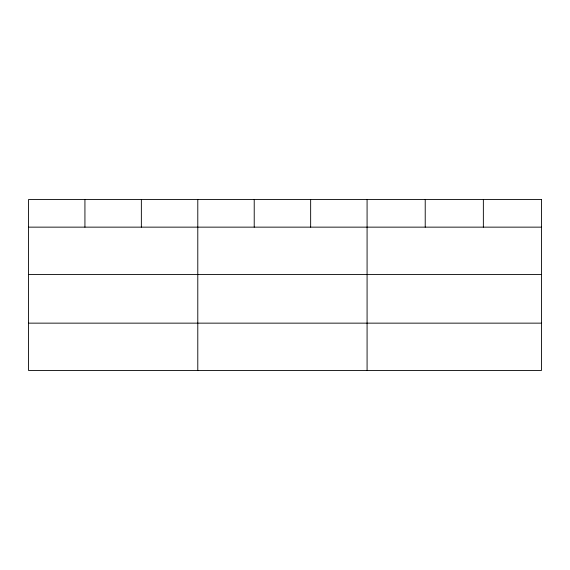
<?xml version="1.0" encoding="UTF-8"?>
<svg xmlns="http://www.w3.org/2000/svg" width="570" height="570" viewBox="0 0 570 570"><rect width="100%" height="100%" fill="white"/><g stroke="black" fill="none" stroke-linecap="round" stroke-linejoin="round"><path stroke-width="0.85" d="M28.5 227.145L541.5 227.145M28.5 274.427L541.5 274.427M28.5 323.147L541.5 323.147M483.36 199.571L483.36 227.145M425.22 199.571L425.22 227.145M367.08 199.571L367.08 370.429M310.65 199.571L310.65 227.145M254.22 199.571L254.22 227.145M197.79 199.571L197.79 370.429M141.36 199.571L141.36 227.145M84.93 199.571L84.93 227.145M541.5 199.571L28.5 199.571L28.5 370.429L541.5 370.429L541.5 199.571"/></g></svg>
